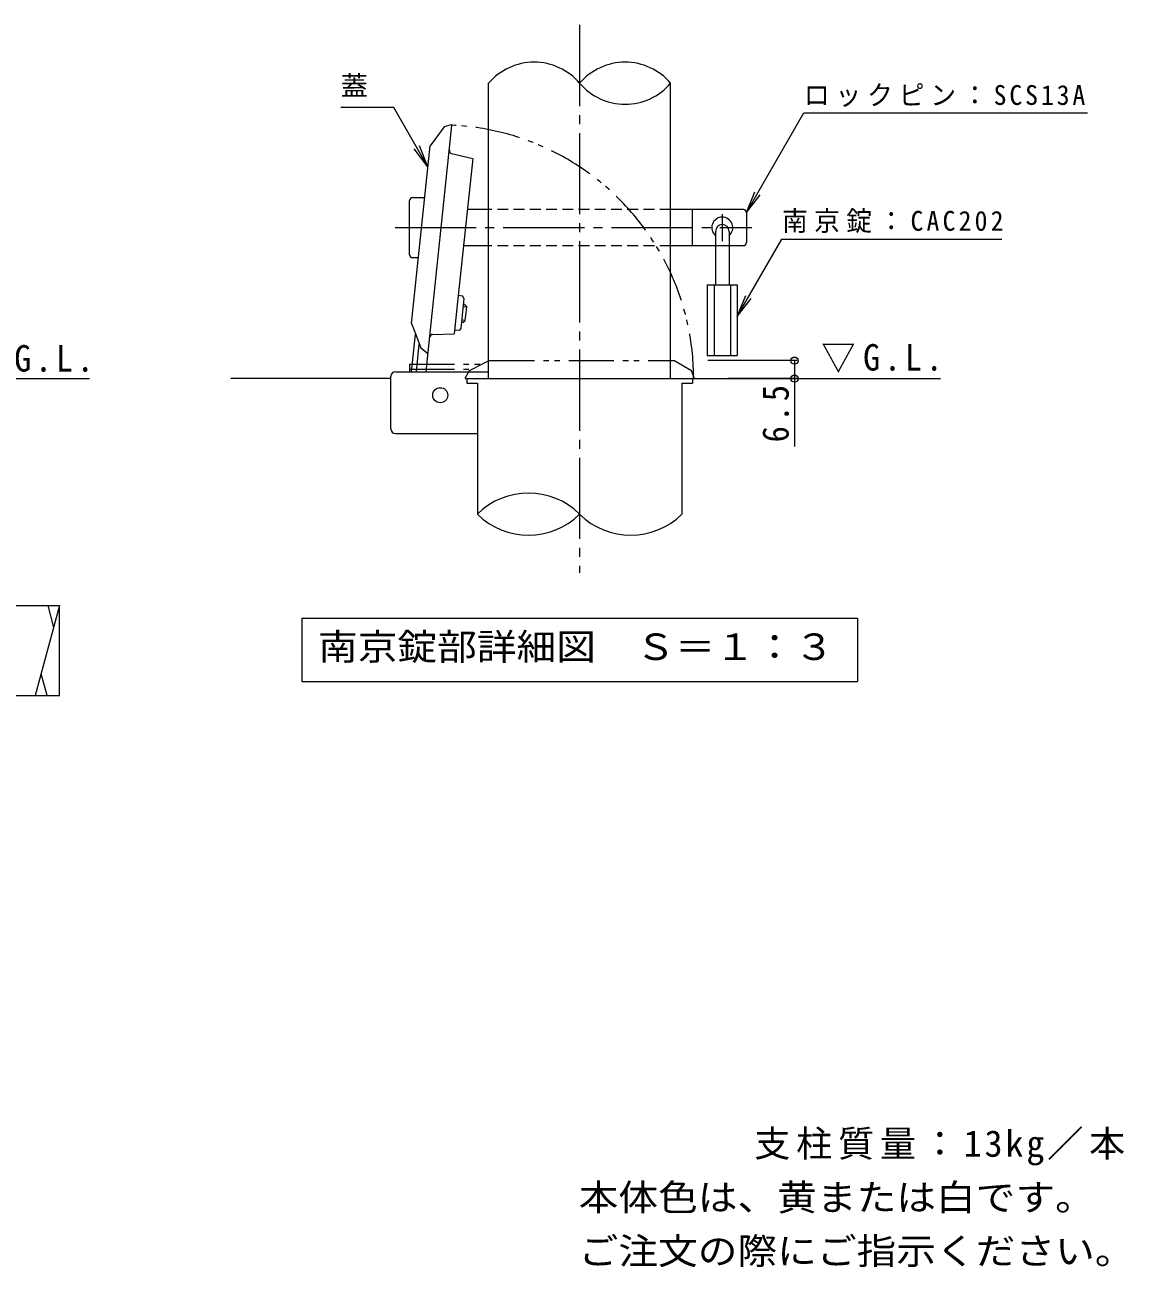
# Model space of a CAD drawing. Units: millimetres at full size, sheet at 1:10, with parts at other scales. Extents: x -1780 to 1797, y -1365 to 972.
# Drawn here: x 579 to 1797, y -1112 to 266 of the extents above; entities that cross this region are included whole.
import ezdxf
from ezdxf.enums import TextEntityAlignment as Align

# ---------------------------------------------------------------- set-up
doc = ezdxf.new("R2010")
doc.units = ezdxf.units.MM
doc.header["$LTSCALE"] = 10
doc.header["$PDMODE"] = 32
doc.header["$PDSIZE"] = 8
for name, pattern in [('CHAIN1', [8, 5, -1, 1, -1]), ('CHAIN2', [12, 9, -1, 1, -1]), ('DASHED1', [1.8, 1.2, -0.6]), ('DOUBLE_CHAIN1', [8.8, 5, -1, 0.6, -0.6, 0.6, -1])]:
    doc.linetypes.add(name, pattern=pattern)
for name, color, linetype, lineweight in [('C-5', 7, 'Continuous', 9), ('C-E', 6, 'Continuous', 5), ('D-0', 4, 'Continuous', 9), ('D-1', 3, 'Continuous', 9), ('D-4', 7, 'Continuous', 9), ('D-5', 7, 'Continuous', 9), ('D-6', 7, 'Continuous', 9), ('D-9', 7, 'Continuous', 9), ('D-A', 2, 'Continuous', 9), ('D-B', 2, 'Continuous', 9), ('D-E', 4, 'Continuous', 9)]:
    doc.layers.add(name, color=color, linetype=linetype, lineweight=lineweight)
doc.layers.add('F-5_F-5ﾚｲﾔ', color=2, linetype='Continuous')
doc.styles.add('ＭＳ ゴシック', font='')
doc.styles.get('ＭＳ ゴシック').set_extended_font_data('MS Gothic')

msp = doc.modelspace()

# ---------------------------------------------------------------- linework, layer by layer
at = {"layer": 'C-E'}
for p, q in [((454.76, -126.53), (650.66, -126.53)), ((217.26, -378.03), (617.26, -378.03)), ((617.26, -378.03), (590.46, -478.03)), ((604.21, -378.03), (610.73, -402.38)), ((617.26, -478.03), (617.26, -378.03)), ((603.51, -478.03), (596.99, -453.68)), ((217.26, -478.03), (617.26, -478.03))]:
    msp.add_line(p, q, dxfattribs=at)
at = {"layer": 'D-0', "color": 7, "linetype": 'CHAIN2'}
for p, q in [((1193.74, 265.79), (1193.74, -341.9)), ((989.13, 40.93), (1384.48, 40.93))]:
    msp.add_line(p, q, dxfattribs=at)
at = {"layer": 'D-0'}
for p, q in [((1025.81, -97.21), (1052.23, 154.11)), ((1043.44, 152.67), (1028.07, 131.51)), ((1051.39, 154.83), (1043.44, 152.67)), ((1007.36, -65.51), (1028.07, 131.51)), ((1051.9, 123.09), (1075.21, 117.65)), ((1007.36, -65.51), (1011.31, -75.78)), ((1030.83, -77.41), (1054.76, -76.94)), ((1068.74, -126.53), (1068.74, -131.53)), ((1068.74, -126.53), (1317.99, -126.53)), ((1068.74, -131.53), (1080.41, -131.53)), ((1080.41, -131.53), (1080.41, -276.76)), ((1307.07, -131.53), (1318.74, -131.53)), ((1307.07, -131.53), (1307.07, -276.76)), ((1318.74, -126.53), (1318.74, -131.53)), ((1318.74, -126.53), (1318.74, -131.53))]:
    msp.add_line(p, q, dxfattribs=at)
at = {"layer": 'D-0', "linetype": 'DOUBLE_CHAIN1'}
for p, q in [((1093.72, -106.53), (1087.18, -109.86)), ((1093.72, -106.53), (1297.98, -106.53)), ((1067.39, -126.53), (1320.1, -126.53))]:
    msp.add_line(p, q, dxfattribs=at)
at = {"layer": 'D-0'}
msp.add_lwpolyline([(1075.21, 117.65), (1059.24, -34.32), (1059.22, -34.51)], dxfattribs=at)
at = {"layer": 'D-0', "linetype": 'DOUBLE_CHAIN1'}
for points in [[(1087.18, -109.86), (1071.35, -117.93), (1066.76, -125.62)], [(1320.72, -125.62), (1317.74, -117.93), (1297.98, -106.53)]]:
    msp.add_lwpolyline(points, dxfattribs=at)
at = {"layer": 'D-0'}
for centre, radius, start, end in [((1051.56, 154.18), 0.667, 354, 105.20602), ((1052.66, 126.33), 3.33, 174, 256.87498), ((1030.89, -80.75), 3.33, 91.12502, 174), ((1025.15, -97.14), 0.667, 242.79398, 354), ((1067.39, -125.86), 0.667, 158.79398, 270), ((1137.07, -333.9), 80.48, 45.23975, 134.76025), ((1137.07, -219.62), 80.48, 225.23975, 314.76025), ((1250.41, -219.62), 80.48, 225.23975, 314.76025)]:
    msp.add_arc(centre, radius, start, end, dxfattribs=at)
at = {"layer": 'D-0', "linetype": 'DOUBLE_CHAIN1'}
for centre, radius, start, end in [((1038.75, -126.53), 281.35, 0, 87.23974), ((1320.1, -125.86), 0.667, 270, 21.20602)]:
    msp.add_arc(centre, radius, start, end, dxfattribs=at)
at = {"layer": 'D-1'}
for p, q in [((1092.91, -126.53), (1092.91, 201.06)), ((1294.57, -126.53), (1294.57, 201.06)), ((984.57, -182.19), (984.57, -123.86)), ((989.57, -118.86), (1092.91, -118.86)), ((989.57, -187.19), (1080.41, -187.19))]:
    msp.add_line(p, q, dxfattribs=at)
at = {"layer": 'D-1', "color": 4}
for p, q in [((1059.22, -34.51), (1054.76, -76.94)), ((1011.31, -75.78), (1017.68, -92.37)), ((1017.68, -92.37), (1024.84, -97.73))]:
    msp.add_line(p, q, dxfattribs=at)
at = {"layer": 'D-1'}
for centre, radius, start, end in [((1143.32, 158.26), 66.14, 40.32968, 139.67032), ((1244.16, 158.26), 66.14, 40.32968, 139.67032), ((1244.16, 243.86), 66.14, 220.32968, 319.67032), ((989.57, -123.86), 5, 90, 180), ((989.57, -182.19), 5, 180, 270)]:
    msp.add_arc(centre, radius, start, end, dxfattribs=at)
at = {"layer": 'D-4'}
for p, q in [((1434.86, -106.53), (1335.81, -106.53)), ((1431.86, -106.53), (1431.86, -201.76)), ((1434.86, -126.53), (1357.93, -126.53))]:
    msp.add_line(p, q, dxfattribs=at)
for p in [(1431.86, -106.53), (1431.86, -126.53)]:
    msp.add_point(p, dxfattribs=at)
at = {"layer": 'D-5'}
for p, q in [((987.82, 174.02), (929.02, 174.02)), ((1025.65, 108.5), (987.82, 174.02)), ((1378.51, 57.59), (1442.29, 168.05)), ((1442.29, 168.05), (1756.66, 168.05)), ((1025.65, 108.5), (1010.43, 128.33)), ((1025.65, 108.5), (1016.08, 131.6)), ((1378.51, 57.59), (1388.08, 80.69)), ((1378.51, 57.59), (1393.73, 77.43)), ((1368.51, -57.44), (1378.08, -34.34)), ((1368.51, -57.44), (1383.73, -37.6)), ((885.74, -392.25), (1501.74, -392.25)), ((885.74, -392.25), (885.74, -462.25)), ((1501.74, -392.25), (1501.74, -462.25)), ((885.74, -462.25), (1501.74, -462.25))]:
    msp.add_line(p, q, dxfattribs=at)
msp.add_lwpolyline([(1368.51, -57.44), (1418.01, 28.19), (1661.6, 28.19)], dxfattribs=at)
at = {"layer": 'D-6'}
for p, q in [((1005.18, 10.93), (1005.18, 70.93)), ((1008.51, 74.26), (1022.05, 74.26)), ((1092.91, 60.93), (1069.25, 60.93)), ((1375.18, 60.93), (1294.57, 60.93)), ((1318.51, 60.93), (1318.51, 20.93)), ((1378.51, 57.59), (1378.51, 24.26)), ((1092.91, 20.93), (1065.04, 20.93)), ((1375.18, 20.93), (1294.57, 20.93)), ((1015.04, 7.59), (1008.51, 7.59))]:
    msp.add_line(p, q, dxfattribs=at)
at = {"layer": 'D-6', "linetype": 'DASHED1'}
for p, q in [((1294.57, 60.93), (1092.91, 60.93)), ((1294.57, 20.93), (1092.91, 20.93))]:
    msp.add_line(p, q, dxfattribs=at)
at = {"layer": 'D-6', "linetype": 'CHAIN1'}
msp.add_line((1351.84, 55.98), (1351.84, 25.77), dxfattribs=at)
at = {"layer": 'D-6', "color": 2}
for p, q in [((1068.59, -47.39), (1064.61, -46.97)), ((1066.21, -44.46), (1064.89, -44.32)), ((1066.21, -44.46), (1068.59, -47.39)), ((1067.05, -61.98), (1068.59, -47.39)), ((1064.12, -64.35), (1062.8, -64.21)), ((1067.05, -61.98), (1063.08, -61.56)), ((1064.12, -64.35), (1067.05, -61.98)), ((1007.45, -118.86), (1011.83, -77.15))]:
    msp.add_line(p, q, dxfattribs=at)
at = {"layer": 'D-6', "color": 2, "linetype": 'DOUBLE_CHAIN1'}
for q in [(1085.88, -110.53), (1005.04, -118.86)]:
    msp.add_line((1005.04, -110.53), q, dxfattribs=at)
at = {"layer": 'D-6', "color": 6, "lineweight": 5}
for p, q in [((984.57, -126.53), (807.15, -126.53)), ((1317.99, -126.53), (1593.76, -126.53))]:
    msp.add_line(p, q, dxfattribs=at)
at = {"layer": 'D-6'}
for centre, radius, start, end in [((1008.51, 70.93), 3.33, 90, 180), ((1375.18, 57.59), 3.33, 0, 90), ((1351.84, 40.93), 11.67, 310.00473, 229.99223), ((1375.18, 24.26), 3.33, 270, 0), ((1008.51, 10.93), 3.33, 180, 270)]:
    msp.add_arc(centre, radius, start, end, dxfattribs=at)
at = {"layer": 'D-9'}
for p, q in [((1012.81, -118.86), (1016.04, -88.11)), ((1023.54, -118.86), (1025.81, -97.21))]:
    msp.add_line(p, q, dxfattribs=at)
at = {"layer": 'D-9', "linetype": 'DOUBLE_CHAIN1'}
msp.add_line((1005.04, -115.86), (1075.42, -115.86), dxfattribs=at)
at = {"layer": 'D-A'}
for p, q in [((1344.34, 36.76), (1344.34, -22.41)), ((1359.34, 36.76), (1359.34, -22.41)), ((1335.18, -22.41), (1368.51, -22.41)), ((1342.68, -22.41), (1342.68, -100.74)), ((1361.01, -22.41), (1361.01, -100.74)), ((1368.51, -22.41), (1368.51, -100.74))]:
    msp.add_line(p, q, dxfattribs=at)
msp.add_lwpolyline([(1335.18, -22.41), (1335.18, -100.74), (1368.51, -100.74)], dxfattribs=at)
msp.add_arc((1351.84, 36.76), 7.5, 0, 180, dxfattribs=at)
at = {"layer": 'D-B'}
for p, q in [((1064.41, -35.06), (1059.22, -34.51)), ((1065.58, -37.69), (1062.1, -70.84)), ((1065.58, -37.69), (1064.41, -35.06)), ((1060.4, -73.18), (1055.21, -72.63)), ((1062.1, -70.84), (1060.4, -73.18))]:
    msp.add_line(p, q, dxfattribs=at)
at = {"layer": 'D-E'}
msp.add_circle((1039.24, -144.86), 8.33, dxfattribs=at)

# ---------------------------------------------------------------- texts
at = {"layer": 'C-5', "color": 2, "insert": (520.56, -121.3), "char_height": 29.33, "attachment_point": 7, "style": 'ＭＳ ゴシック'}
msp.add_mtext('\\T1.22;\\W0.95;▽G.L.', dxfattribs=at)
at = {"layer": 'D-4', "color": 2, "insert": (1461.51, -120.19), "char_height": 29.33, "attachment_point": 7, "style": 'ＭＳ ゴシック'}
msp.add_mtext('\\T1.22;\\W0.95;▽G.L.', dxfattribs=at)
at = {"layer": 'D-4', "color": 2, "insert": (1425.95, -197.16), "char_height": 29.33, "attachment_point": 7, "rotation": 90, "style": 'ＭＳ ゴシック'}
msp.add_mtext('\\T1.27;\\W0.9;6.5', dxfattribs=at)
at = {"layer": 'D-5', "style": 'ＭＳ ゴシック'}
msp.add_text('蓋', height=21.99, dxfattribs=at).set_placement((929.02, 180.69), align=Align.BOTTOM_LEFT)
at = {"layer": 'D-5', "color": 2, "style": 'ＭＳ ゴシック', "width": 1.1}
msp.add_text('南京錠部詳細図\u3000Ｓ＝１：３', height=29.33, dxfattribs=at).set_placement((903.74, -447.25), align=Align.BOTTOM_LEFT)
at = {"layer": 'D-5', "char_height": 21.99, "attachment_point": 7, "style": 'ＭＳ ゴシック'}
for s, insert in [('\\T1.23;\\W0.95;ロックピン：SCS13A', (1442.29, 174.72)), ('\\T1.25;\\W0.95;南京錠：CAC202', (1418.01, 34.86))]:
    msp.add_mtext(s, dxfattribs=dict(at, insert=insert))
at = {"layer": 'F-5_F-5ﾚｲﾔ', "style": 'ＭＳ ゴシック', "width": 1.1}
for s, p in [('本体色は、黄または白です。', (1192.64, -1057.84)), ('ご注文の際にご指示ください。', (1192.64, -1117.31))]:
    msp.add_text(s, height=29.33, dxfattribs=at).set_placement(p, align=Align.BOTTOM_LEFT)
at = {"layer": 'F-5_F-5ﾚｲﾔ', "insert": (1387.34, -999.01), "char_height": 29.33, "attachment_point": 7, "style": 'ＭＳ ゴシック'}
msp.add_mtext('\\T1.16;支柱質量：13kg／本', dxfattribs=at)

doc.saveas('drawing.dxf')
